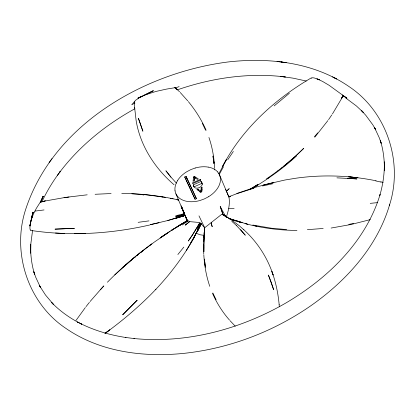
<?xml version="1.0" encoding="UTF-8"?>
<svg xmlns="http://www.w3.org/2000/svg" width="415" height="415" viewBox="0 0 415 415"><rect width="100%" height="100%" fill="white"/><g stroke="black" fill="none" stroke-linecap="round" stroke-linejoin="round"><path stroke-width="0.62" d="M203.775 248.388L203.744 245.006L203.884 251.775L204.139 234.657L203.796 241.577M203.604 247.039L203.755 253.824M203.957 236.643L203.936 237.499L203.973 236.617M185.059 215.447L176.8 217.958L185.059 215.447L185.064 215.12M204.107 234.885L204.19 233.152M204.164 233.993L204.211 233.142M204.315 232.234L204.362 231.383L203.62 247.859M204.465 230.47L204.709 227.778L198.977 215.873M170.534 230.953L187.269 220.614L190.49 221.698L197.877 222.367L200.497 222.995L204.72 227.871L204.258 232.276M223.068 214.773L222.585 214.161L220.941 214.913L205.3 227.27L204.699 227.819L204.611 228.634L204.714 227.794M32.245 217.009L32.977 212.236L31.483 219.219L33.454 213.99L36.354 208.34L40.473 201.856L41.868 201.55M204.522 229.521L204.626 228.613L204.413 230.418M200.819 191.139L201.239 187.616L202.193 187.196L201.617 191.683L200.73 192.072L196.866 189.551L197.82 189.126L200.819 191.139L201.228 192.109M201.778 191.906L202.058 189.556L201.239 187.616M204.512 229.62L204.626 228.743M193.629 176.821L193.032 181.319L193.987 180.899L194.402 177.361L197.41 179.384L198.36 178.964L194.521 176.427L193.629 176.821L194.448 178.761L194.194 180.691M30.783 230.066C28.889 230.195 30.643 223.265 30.809 221.683L32.977 212.236L30.809 221.683M32.552 230.538L30.881 243.486L30.72 253.129L30.653 244.238C30.378 254.4 31.592 264.614 34.585 274.341L33.812 271.716L35.695 277.168L40.546 287.585L39.212 285.224L45.484 294.992L53.333 304.278L51.574 302.473C59.387 310.555 68.589 317.21 78.482 322.512L77.636 322.066L81.703 324.162L77.636 322.066M31.099 220.521L32.977 212.236L29.859 225.962L30.591 222.673M29.859 225.962L30.57 222.803M389.586 204.813C403.313 161.954 386.775 111.645 349.046 86.595C313.932 62.328 269.034 57.187 227.508 62.037C142.9 73.066 52.757 125.314 25.414 210.203C11.687 253.062 28.225 303.37 65.954 328.421C99.745 351.821 142.796 357.398 182.911 353.461C228.8 348.74 273.293 331.834 311.146 305.533C346.318 280.815 377.266 246.769 389.586 204.813L389.312 205.716M226.476 216.537C228.644 210.53 230.232 202.406 228.857 196.881L225.672 189.401M316.91 78.845L319.488 79.654C317.299 79.602 313.138 76.547 311.286 78.217M40.758 202.141L43.217 196.274L40.613 202.1M190.687 242.925L197.665 230.709L201.047 223.675M199.625 225.563L200.73 223.171L197.659 229.744M201.005 223.519L197.836 230.097M41.91 201.877C46.864 191.118 53.125 180.992 60.237 171.53L59.9 171.981C79.83 145.691 106.095 124.619 134.885 108.746M200.73 224.562L194.002 237.37L200.896 224.193L197.358 230.865L199.267 227.14M218.829 173.844L226.279 159.78L222.378 166.804C242.064 128.883 274.797 99.232 311.343 77.859M199.812 226.076L200.627 224.479M343.07 95.839L346.888 98.179L343.298 95.673L342.702 96.695L343.283 95.642L343.023 95.409L329.038 85.262L322.533 81.407L317.299 79.006M197.068 229.101L199.33 224.951M219.675 173.688L223.529 166.674M186.34 250.421L194.329 237.131C182.133 259.09 166.519 279.072 148.648 296.694L148.363 296.969C134.942 310.119 120.454 322.159 105.27 333.214M331.761 114.965L328.556 119.655M332.399 114.032L343.324 95.678L342.261 94.968M75.997 320.437L85.36 307.51M227.736 159.739L233.339 151.48M327.886 120.583L314.809 137.204M52.005 158.613L49.084 162.561M57.369 175.405L60.237 171.53M158.987 222.746L150.225 224.691L167.753 220.536L185.069 215.38L187.487 221.029M86.024 306.638L89.407 302.369M90.097 301.503L103.651 286.008M177.864 254.54L183.814 247.117M314.383 136.826L317.724 132.878M100.456 289.654L103.89 285.935M155.682 289.514L155.978 289.214M107.412 282.242C121.092 268.168 136.042 255.365 151.895 243.807M114.737 274.927L134.6 257.222M226.175 191.434L229.22 188.659L226.336 191.268M296.518 155.999C283.035 168.319 268.142 179.036 252.424 188.306M122.192 267.789L138.626 253.881L154.012 242.313M274.149 105.903L289.364 93.287M283.901 166.083L296.123 155.641L303.739 148.316C292.326 159.723 279.746 169.927 266.373 178.953M134.745 257.44L135.679 256.683M137.085 255.547L138.486 254.411M281.095 168.48L282.039 167.738M140.867 252.528L143.258 250.644M277.262 171.405L278.232 170.679M105.597 332.98L109.851 329.816L104.845 333.51M154.385 242.038L170.56 231.015M149.535 245.483L150.645 244.674M160.994 237.432L163.8 235.424M267.774 178.44L268.899 177.662M164.807 234.838L166.695 233.562M182.195 224.966L188.078 221.003M176.406 227.29L171.525 230.392M168.599 232.198L169.564 231.575M255.36 186.543L257.274 185.329L256.34 185.951M177.433 226.689L176.448 227.321L178.398 226.066L177.376 226.678M171.603 230.268L183.363 222.943M177.371 226.606L180.333 224.759M180.38 224.868L183.352 223.052L179.405 225.48M171.509 230.304L172.484 229.697M172.49 229.77L173.46 229.163M181.345 224.245L179.353 225.47M184.296 222.378L187.347 220.796L183.487 223.114L187.347 220.796L185.038 215.437M183.321 223.047L187.295 220.681L175.913 193.857L174.99 190.807M185.303 221.786L187.274 220.63L185.329 221.854L186.314 221.273M252.387 188.286L253.368 187.694M134.922 103.05L131.726 104.798L135.658 100.222L139.611 97.572L146.049 94.584L156.123 91.404L166.451 89.111L175.306 87.653L179.55 91.808M145.961 94.62L153.275 90.776L137.972 98.122L141.525 96.565M208.61 196.705L204.491 198.863L200.097 200.471A23.728 16.092 -22.9 0 1 177.687 196.539L175.913 193.857M144.296 95.294L153.275 90.776M137.972 98.122L142.288 96.197M184.753 176.935L186.07 176.349L196.44 198.624L195.123 199.21L184.753 176.935L185.557 178.844L186.88 178.258L196.43 198.775M200.201 179.488L192.337 182.963L192.664 183.663L200.523 180.183L200.201 179.488L200.611 180.458M193.24 184.898L201.099 181.422C205.996 186.439 193.847 191.797 193.24 184.898L194.059 186.838L201.918 183.363L202.344 184.276M229.246 196.575L236.825 193.691M230.631 196.331L228.898 196.98L230.481 196.394M40.509 201.825L65.446 197.41L87.192 194.811M175.581 87.913L179.119 86.605M195.242 167.992L190.869 169.595L186.729 171.758A23.728 16.092 -22.9 0 0 177.459 180.686M237.157 193.364L254.545 187.513L273.895 182.393M177.454 89.811C211.925 77.89 249.052 72.449 285.39 76.967L280.571 76.427L293.13 78.16L306.286 81.034M236.851 193.681L253.933 188.223M187.476 221.19L185.017 215.437L167.748 220.521M181.614 216.085L184.836 215.037L175.96 217.776L184.867 215.115L187.367 220.79M174.99 87.819L175.4 87.69M370.325 219.623L351.132 224.468L331.123 228.048M183.456 215.701L185.043 215.24L183.285 215.727M180.349 216.547L182.107 216.054M180.432 216.531L182.247 216.033M263.271 185.012L284.882 180.022L295.703 178.243C322.372 174.461 349.669 175.379 376.047 180.79M175.81 215.727L183.798 213.803M262.565 185.972L273.044 183.689M348.74 224.427L353.549 223.41M149.691 224.997C110.681 233.884 70.036 236.384 30.404 230.372M44.322 201.047L45.562 200.803M40.416 202.131L42.626 201.695M64.045 197.748L68.973 197.021M138.159 222.331L148.985 220.884M34.907 211.105L44.032 209.943M228.764 208.397L234.138 208.48M370.242 203.36L377.66 202.603M323.176 228.478L307.365 229.656M95.097 194.282L111.096 193.551M296.943 230.408C280.099 230.341 263.266 228.209 246.935 224.09M121.761 193.38C138.356 193.597 154.945 195.2 171.229 198.417M336.923 177.853L356.973 178.932L347.521 178.217M55.486 233.043L64.579 233.489M131.856 193.779L146.915 194.858L165.326 197.348M286.656 229.562L271.493 228.224L252.782 225.029M133.853 338.526C186.47 343.687 239.896 329.443 285.427 303.256C327.383 278.678 365.646 242.121 380.093 194.505L379.824 195.408C382.978 184.545 384.653 173.211 384.28 161.886L384.347 170.783C384.622 160.615 383.408 150.401 380.415 140.675L381.183 143.284L379.294 137.832L374.449 127.415L375.762 129.802L372.815 124.816L365.88 115.412L361.667 110.738L363.426 112.543L356.381 105.944L345.69 97.956M357.969 177.786L348.693 176.795L353.461 177.304M281.878 62.074L276.981 61.487M134.429 338.593L125.408 337.442L125.994 337.525C110.395 335.144 95.035 330.739 80.863 323.731M203.495 235.289L200.03 234.75L195.833 233.131M175.919 199.382L170.259 198.246M177.75 199.833L178.715 199.999L176.847 199.584M229.843 218.959L246.951 224.012M172.173 198.593L173.102 198.79M176.816 199.631L177.77 199.823M375.757 180.924L380.986 182.081M343.298 95.673L346.888 98.179M176.712 199.553L178.569 199.973M380.809 181.843L383.144 182.377M239.227 221.921L238.262 221.584L242.132 222.736L241.172 222.456M245.981 223.768L247.916 224.292M245.021 223.561L245.971 223.81M232.628 219.898L233.583 220.163M233.562 220.225L236.405 221.071L234.465 220.422M237.339 221.397L238.298 221.662M237.292 221.05L241.115 222.15M239.232 221.994L240.197 222.269M239.196 221.62L228.867 218.363M234.511 220.531L235.445 220.806M238.251 221.496L239.196 221.786M228.873 218.368L229.801 218.679M231.653 219.473L230.724 219.162L231.674 219.519M230.766 219.26L229.832 218.928L232.633 219.914M332.436 76.817L336.607 78.954L333.276 77.247M222.072 214.275L226.953 217.59M225.106 215.81L223.026 214.488L228.649 218.134M134.668 102.121L134.465 101.893L134.657 107.713M199.636 191.74L200.637 192.41M228.442 217.766L238.895 225.459L243.911 229.843M231.829 221.345L236.337 225.376M134.626 107.573L136.167 120.869C140.369 145.961 154.951 168.35 174.061 184.768M243.735 229.677C257.264 241.904 267.519 257.668 273.117 275.026L271.867 271.436C275.809 282.081 278.092 293.286 279.16 304.574M175.125 87.933L175.929 88.732M176.427 183.14L170.97 177.158L165.901 170.788L170.954 177.184M235.238 326.18L230.019 320.671M236.358 225.366L245.296 235.232L240.601 229.671M180.224 92.478L187.741 100.871M229.454 320.027C222.482 312.09 216.775 303.059 212.516 293.389M188.327 101.582C195.507 110.291 201.581 119.93 206.131 130.269M217.683 171.935L219.431 174.622L228.81 196.829M222.85 214.259L220.225 206.478L225.267 215.867M212.859 292.974L216.101 299.765M202.25 123.188L205.607 130.237M185.832 179.43L195.107 199.361M183.964 212.625L181.199 206.079L184.794 214.939M184.774 214.835L182.201 208.621L184.545 214.311L175.753 216.531L184.545 214.311L181.199 206.079L184.468 214.14M201.099 181.422L201.918 183.363M194.521 176.427L195.341 178.367M197.82 189.126L198.432 190.584M186.07 176.349L186.88 178.258M184.919 215.172L185.017 215.437M184.307 213.668L181.199 206.079L184.431 213.995M220.225 206.478L222.938 214.337M184.115 213.128L184.234 213.502M208.932 137.469C212.361 147.392 214.213 157.83 214.56 168.319M209.772 286.319C206.271 276.12 204.398 265.418 203.807 254.67M219.431 174.622L220.349 177.656A23.728 16.092 -22.9 0 1 208.626 196.679M184.047 212.926L183.783 211.785M204.289 260.433L204.388 261.424M214.047 161.72L214.13 162.685M279.129 304.434L279.3 306.794M214.586 169.097L214.597 169.896M208.242 167.079A23.728 16.092 -22.9 0 1 217.678 171.935M195.175 168.023A23.728 16.092 -22.9 0 1 208.174 167.105M175.047 190.859A23.728 16.092 -22.9 0 1 177.511 180.738M204.258 232.161L204.185 233.08L204.258 232.161M211.178 222.865L212.164 226.694L211.178 222.865M201.042 223.851L197.856 230.465L201.042 223.851M43.217 196.274L40.546 201.851L43.217 196.274M343.06 95.497L341.395 98.552L343.06 95.497M199.662 223.078L192.57 234.802L188.348 240.949L192.57 234.802L199.662 223.078M137.121 300.278L122.7 314.783L137.121 300.278M189.733 221.558L185.246 225.091L189.733 221.558M163.925 235.336L160.149 237.945L167.738 232.799L163.925 235.336M257.964 184.431L250.198 189.162L257.964 184.431M184.966 215.292L176.199 218.046L184.966 215.292M40.587 201.923L44.234 201.187L40.587 201.923M74.342 228.328L55.096 229.142L74.342 228.328M85.257 233.51L74.539 233.681L85.257 233.51M143.881 194.858L142.641 194.749L143.881 194.858M285.567 62.592L281.297 62.006L286.184 62.681L285.567 62.592M162.561 196.876L161.58 196.731L162.581 196.866M256.786 226.31L255.785 226.118L256.802 226.284M224.24 215.24L222.585 214.161L227.731 217.548L224.24 215.24M176.09 88.385L175.343 87.674L176.09 88.385M177.122 89.759L174.995 87.7L177.122 89.759M271.363 282.641L268.401 275.052L273.625 289.675L271.363 282.641M142.864 131.124L138.439 118.394L142.864 131.124M205.404 267.089L204.388 259.162L205.404 267.089M213.518 159.785L213.004 155.993L213.886 163.598L213.518 159.785"/></g></svg>
